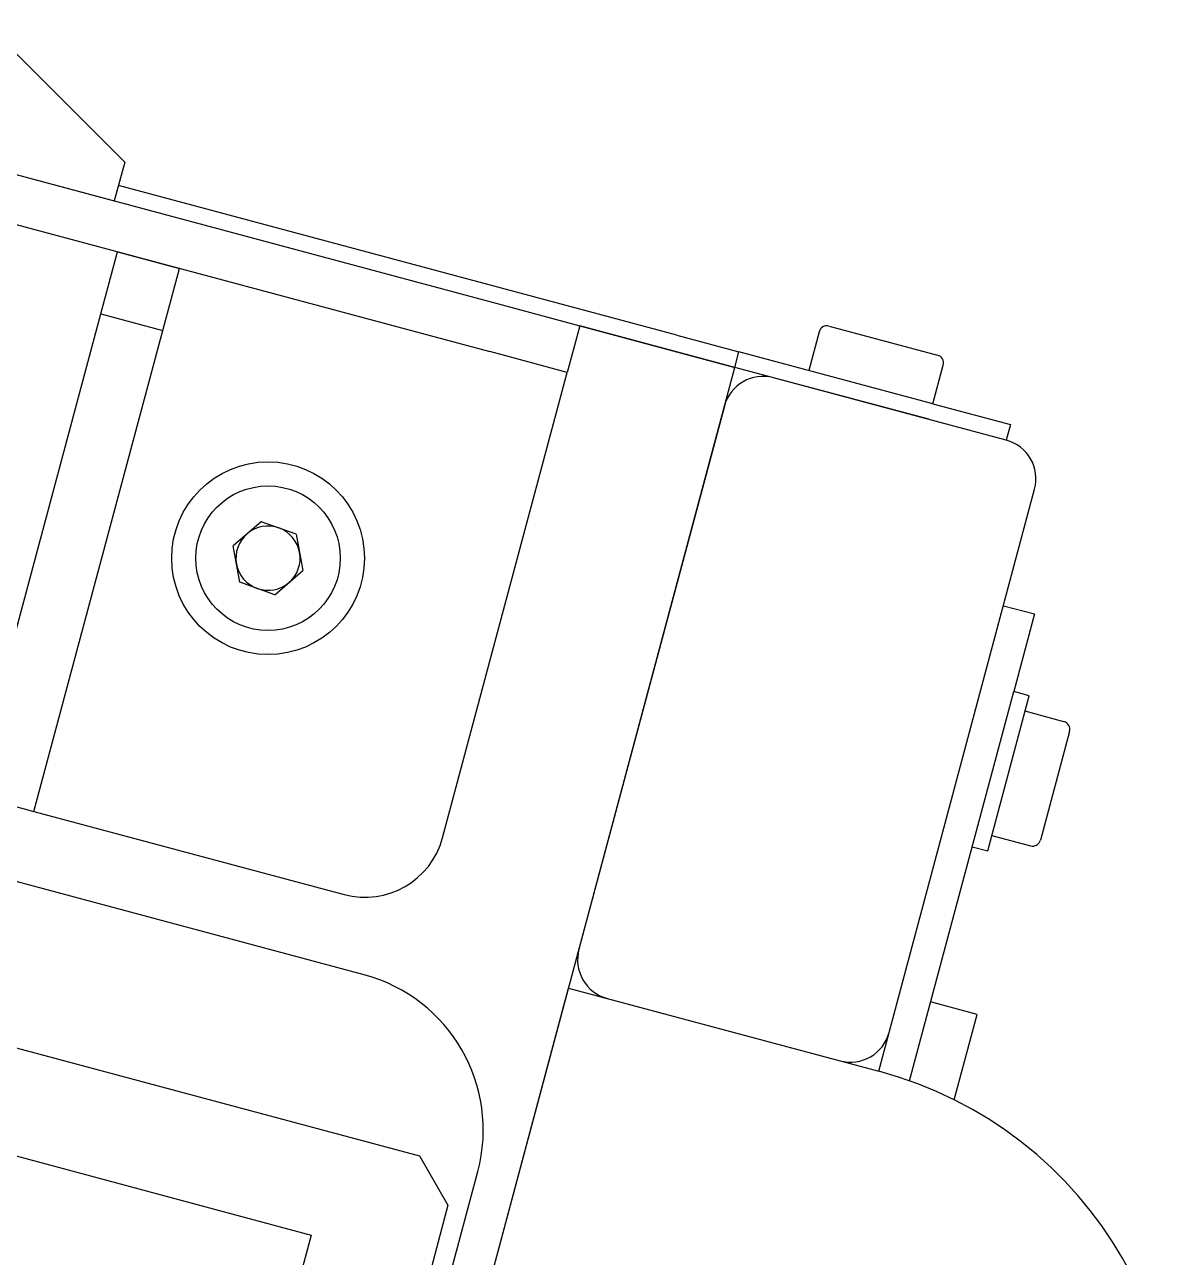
# Model space of a CAD drawing. Header units: millimetres. Extents: x 160 to 8396, y -16 to 5840.
# Drawn here: x 2030.4 to 2173.9, y 4913.6 to 5067 of the extents above; entities that cross this region are included whole.
import ezdxf

# ---------------------------------------------------------------- set-up
doc = ezdxf.new("R2010")
doc.units = ezdxf.units.MM
doc.header["$LTSCALE"] = 20

msp = doc.modelspace()

# ---------------------------------------------------------------- linework, layer by layer
at = {"color": 7, "linetype": 'Continuous', "lineweight": 25}
for p, q in [((2042.9, 5049.89), (2021.68, 5071.1)), ((2001.04, 5055.93), (2041.6, 5045.06)), ((2001.04, 5055.93), (2089.9, 5032.12)), ((1999.48, 5050.13), (2088.35, 5026.32)), ((2042.9, 5049.89), (2041.6, 5045.06)), ((2111.67, 5028.36), (2042.12, 5046.99)), ((2039.91, 5031.02), (2041.98, 5038.75)), ((2041.98, 5038.75), (2049.71, 5036.67)), ((2047.64, 5028.95), (2049.71, 5036.67)), ((2089.9, 5032.12), (2099.56, 5029.53)), ((2023.87, 4971.13), (2039.91, 5031.02)), ((2039.91, 5031.02), (2047.64, 5028.95)), ((2099.56, 5029.53), (2098.01, 5023.73)), ((2111.15, 5026.42), (2099.56, 5029.53)), ((2099.56, 5029.53), (2111.15, 5026.42)), ((2130.61, 5029.49), (2144.13, 5025.87)), ((2031.59, 4969.06), (2047.64, 5028.95)), ((2111.67, 5028.36), (2119.4, 5026.28)), ((2129.38, 5028.78), (2128.09, 5023.96)), ((2098.01, 5023.73), (2088.35, 5026.32)), ((2118.88, 5024.35), (2111.15, 5026.42)), ((2111.15, 5026.42), (2118.88, 5024.35)), ((2118.88, 5024.35), (2119.4, 5026.28)), ((2143.54, 5019.81), (2119.4, 5026.28)), ((1981.11, 4510.19), (2118.88, 5024.35)), ((2143.03, 5017.88), (2118.88, 5024.35)), ((2143.54, 5019.81), (2144.84, 5024.64)), ((2082.48, 4965.78), (2098.01, 5023.73)), ((2152.69, 5015.29), (2123.71, 5023.06)), ((2143.54, 5019.81), (2153.2, 5017.23)), ((2117.58, 5019.52), (2099.47, 4951.91)), ((2153.2, 5017.23), (2152.69, 5015.29)), ((2138.1, 4941.56), (2156.22, 5009.17)), ((2059.91, 5005.13), (2056.39, 5002.14)), ((2064.26, 5003.58), (2059.91, 5005.13)), ((2064.26, 5003.58), (2065.1, 4999.04)), ((2057.23, 4997.59), (2056.39, 5002.14)), ((2061.58, 4996.05), (2065.1, 4999.04)), ((2061.58, 4996.05), (2057.23, 4997.59)), ((2152.34, 4994.68), (2156.2, 4993.65)), ((2156.2, 4993.65), (2153.61, 4983.99)), ((2140.63, 4935.54), (2153.61, 4983.99)), ((2150.37, 4964.15), (2155.55, 4983.47)), ((2155.55, 4983.47), (2153.61, 4983.99)), ((2159.86, 4980.24), (2155.03, 4981.54)), ((2160.57, 4979.02), (2156.94, 4965.5)), ((2023.87, 4971.13), (2031.59, 4969.06)), ((2031.59, 4969.06), (2070.23, 4958.71)), ((2150.89, 4966.08), (2155.72, 4964.79)), ((2148.44, 4964.67), (2150.37, 4964.15)), ((2072.73, 4948.72), (2014.77, 4964.25)), ((2072.29, 4850.49), (2098.17, 4947.08)), ((2098.17, 4947.08), (2136.81, 4936.73)), ((2103, 4945.78), (2131.98, 4938.02)), ((2149.06, 4943.8), (2143.26, 4945.35)), ((2146.21, 4933.16), (2149.06, 4943.8)), ((2019.26, 4942.34), (2079.63, 4926.17)), ((2136.81, 4936.73), (2138.1, 4941.56)), ((2015.89, 4929.79), (2066.12, 4916.33)), ((2079.63, 4926.17), (2083.16, 4920.04)), ((2011.81, 4644.11), (2086.87, 4924.22)), ((2083.16, 4920.04), (2067.63, 4862.09)), ((2066.12, 4916.33), (2052.66, 4866.1))]:
    msp.add_line(p, q, dxfattribs=at)
for radius in [12, 9]:
    msp.add_circle((2060.75, 5000.59), radius, dxfattribs=at)
for centre, radius, start, end in [((2130.35, 5028.53), 1, 75, 165), ((2143.87, 5024.9), 1, 345, 75), ((2122.41, 5018.23), 5, 75, 165), ((2151.39, 5010.46), 5, 345, 75), ((2060.75, 5000.59), 4, 70.4293, 130.4293), ((2060.75, 5000.59), 4, 130.4293, 190.4293), ((2060.75, 5000.59), 4, 10.4293, 70.4293), ((2060.75, 5000.59), 4, 190.4293, 250.4293), ((2060.75, 5000.59), 4, 310.4293, 10.4293), ((2060.75, 5000.59), 4, 250.4293, 310.4293), ((2159.6, 4979.28), 1, 345, 75), ((2072.82, 4968.37), 10, 255, 345), ((2155.98, 4965.75), 1, 255, 345), ((2104.3, 4950.61), 5, 165, 255), ((2067.55, 4929.4), 20, 345, 75), ((2133.27, 4942.85), 5, 255, 345), ((2123.87, 4888.43), 50, 255, 75)]:
    msp.add_arc(centre, radius, start, end, dxfattribs=at)

doc.saveas('drawing.dxf')
